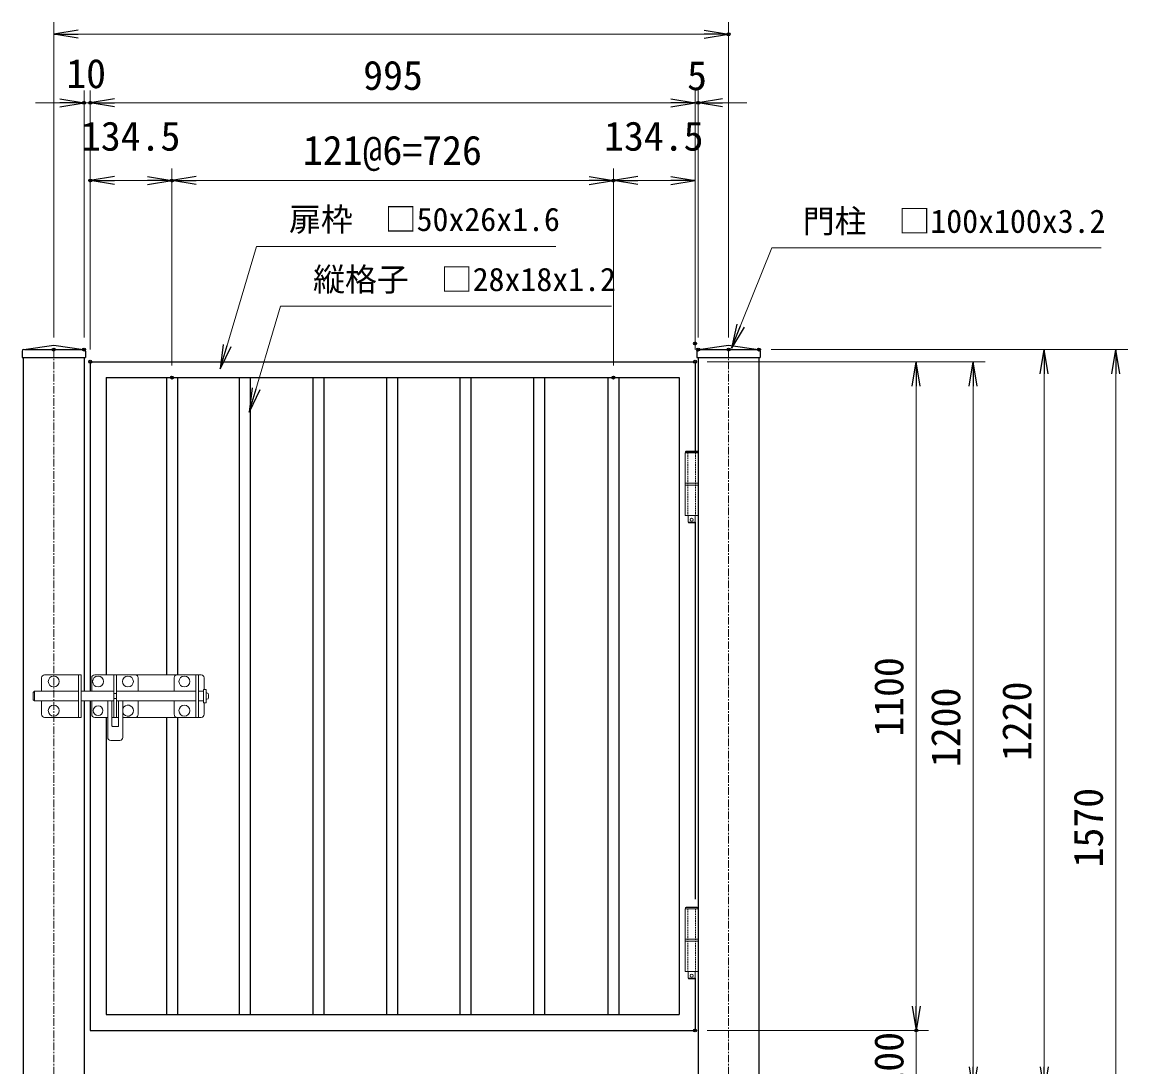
# Model space of a CAD drawing. Units: millimetres, scale not verified. Extents: x -4200 to 4200, y -2970 to 2970.
# Drawn here: x -2531 to -712, y -483 to 1236 of the extents above; entities that cross this region are included whole.
import ezdxf
from ezdxf.enums import TextEntityAlignment as Align

# ---------------------------------------------------------------- set-up
doc = ezdxf.new("R2010")
doc.units = ezdxf.units.MM
doc.header["$LTSCALE"] = 10
doc.header["$PDMODE"] = 32
doc.header["$PDSIZE"] = 5
doc.linetypes.add('USER1', pattern=[2, 1.25, -0.25, 0.25, -0.25])
doc.linetypes.add('USER3', pattern=[0.375, 0.25, -0.125])
for name, color, linetype, lineweight in [('0-2_D-STR1', 1, 'Continuous', 25), ('0-4_D-STR-DIM', 7, 'Continuous', 13), ('0-7_D-BMK', 2, 'USER1', 13), ('0-A_D-STR3', 3, 'Continuous', 13), ('0-B_D-STR-TXT', 7, 'Continuous', 13)]:
    doc.layers.add(name, color=color, linetype=linetype, lineweight=lineweight)
doc.layers.add('0-5_0', color=7, linetype='Continuous')
doc.layers.add('0-6_DEFPOINTS', color=7, linetype='Continuous')
doc.styles.add('ＭＳ ゴシック', font='')
doc.styles.get('ＭＳ ゴシック').set_extended_font_data('MS Gothic')

# ---------------------------------------------------------------- blocks, each defined once
blk = doc.blocks.new('_Open')
at = {"layer": '0-5_0'}
blk.add_line((-10, 1.667), (0, 0), dxfattribs=at)
blk.add_lwpolyline([(-10, -1.667), (0, 0), (-10, 0)], dxfattribs=at)

msp = doc.modelspace()

# ---------------------------------------------------------------- linework, layer by layer
at = {"layer": '0-2_D-STR1'}
for p, q in [((-2530.74, 694.62), (-2530.74, 684.42)), ((-2527.97, 697.79), (-2478.74, 704.42)), ((-2526.74, 697.42), (-2430.74, 697.42)), ((-2478.74, 704.42), (-2429.52, 697.79)), ((-2426.74, 694.62), (-2426.74, 684.42)), ((-1420.74, 694.62), (-1420.74, 684.42)), ((-1417.97, 697.79), (-1368.74, 704.42)), ((-1416.74, 697.42), (-1320.74, 697.42)), ((-1368.74, 704.42), (-1319.52, 697.79)), ((-1316.74, 694.62), (-1316.74, 684.42)), ((-2530.74, 684.42), (-2426.74, 684.42)), ((-2529.14, 684.42), (-2529.14, 684.42)), ((-2528.74, 684.42), (-2528.74, -872.58)), ((-2428.74, 684.42), (-2428.74, 135.42)), ((-2428.34, 684.42), (-2428.34, 684.42)), ((-2418.74, 677.42), (-1423.74, 677.42)), ((-2418.74, 677.42), (-2418.74, 135.42)), ((-1423.74, 677.42), (-1423.74, 530.42)), ((-1420.74, 684.42), (-1316.74, 684.42)), ((-1418.74, 684.42), (-1418.74, -872.58)), ((-1318.74, 684.42), (-1318.74, -872.58)), ((-2392.74, 651.42), (-1449.74, 651.42)), ((-2392.74, 651.42), (-2392.74, 162.42)), ((-2293.24, 651.42), (-2293.24, 162.42)), ((-2275.24, 651.42), (-2275.24, 162.42)), ((-2173.49, 651.42), (-2173.49, -396.58)), ((-2155.49, 651.42), (-2155.49, -396.58)), ((-2052.49, 651.42), (-2052.49, -396.58)), ((-2034.49, 651.42), (-2034.49, -396.58)), ((-1931.49, 651.42), (-1931.49, -396.58)), ((-1913.49, 651.42), (-1913.49, -396.58)), ((-1810.49, 651.42), (-1810.49, -396.58)), ((-1792.49, 651.42), (-1792.49, -396.58)), ((-1689.49, 651.42), (-1689.49, -396.58)), ((-1671.49, 651.42), (-1671.49, -396.58)), ((-1567.24, 651.42), (-1567.24, -396.58)), ((-1549.24, 651.42), (-1549.24, -396.58)), ((-1449.74, 651.42), (-1449.74, -396.58)), ((-1423.74, 413.42), (-1423.74, -206.58)), ((-2428.74, 119.42), (-2428.74, -872.58)), ((-2418.74, 119.42), (-2418.74, -422.58)), ((-2392.74, 92.42), (-2392.74, -396.58)), ((-2293.24, 92.42), (-2293.24, -396.58)), ((-2275.24, 92.42), (-2275.24, -396.58)), ((-1423.74, -336.58), (-1423.74, -422.58)), ((-2392.74, -396.58), (-1449.74, -396.58)), ((-2418.74, -422.58), (-1423.74, -422.58))]:
    msp.add_line(p, q, dxfattribs=at)
for centre, start, end in [((-2527.54, 694.62), 97.6668, 180), ((-2429.94, 694.62), 0, 82.3332), ((-1417.54, 694.62), 97.6668, 180), ((-1319.94, 694.62), 0, 82.3332)]:
    msp.add_arc(centre, 3.2, start, end, dxfattribs=at)
at = {"layer": '0-4_D-STR-DIM'}
for p, q in [((-2478.74, 717.42), (-2478.74, 1236.1)), ((-1368.74, 717.42), (-1368.74, 1236.1)), ((-2438.74, 1216.1), (-1408.74, 1216.1)), ((-2428.74, 717.42), (-2428.74, 1123.42)), ((-2418.74, 697.42), (-2418.74, 1123.42)), ((-2418.74, 697.42), (-2418.74, 1123.42)), ((-1423.74, 727.42), (-1423.74, 1123.42)), ((-1423.74, 697.42), (-1423.74, 1123.42)), ((-1418.74, 717.42), (-1418.74, 1123.42)), ((-2468.74, 1103.42), (-2508.74, 1103.42)), ((-2418.74, 1103.42), (-2428.74, 1103.42)), ((-1463.74, 1103.42), (-2378.74, 1103.42)), ((-2378.74, 1103.42), (-2338.74, 1103.42)), ((-1463.74, 1103.42), (-1503.74, 1103.42)), ((-1423.74, 1103.42), (-1418.74, 1103.42)), ((-1378.74, 1103.42), (-1338.74, 1103.42)), ((-2418.74, 697.42), (-2418.74, 995.44)), ((-2284.24, 671.42), (-2284.24, 995.44)), ((-2284.24, 671.42), (-2284.24, 995.44)), ((-1558.24, 671.42), (-1558.24, 995.44)), ((-1558.24, 671.42), (-1558.24, 995.44)), ((-1423.74, 697.42), (-1423.74, 995.44)), ((-2324.24, 975.44), (-2378.74, 975.44)), ((-1598.24, 975.44), (-2244.24, 975.44)), ((-1463.74, 975.44), (-1518.24, 975.44)), ((-1298.74, 697.42), (-829.46, 697.42)), ((-1298.74, 697.42), (-711.9, 697.42)), ((-1403.74, 677.42), (-946.48, 677.42)), ((-1403.74, 677.42), (-1039.99, 677.42)), ((-849.46, 657.42), (-849.46, -482.58)), ((-731.9, 657.42), (-731.9, -832.58)), ((-1059.99, 637.42), (-1059.99, -382.58)), ((-966.48, 637.42), (-966.48, -482.58)), ((-1059.99, -382.58), (-1059.99, -342.58)), ((-1403.74, -422.58), (-1039.99, -422.58)), ((-1403.74, -422.58), (-1039.99, -422.58)), ((-1059.99, -422.58), (-1059.99, -522.58))]:
    msp.add_line(p, q, dxfattribs=at)
at = {"layer": '0-6_DEFPOINTS'}
for p in [(-1368.74, 1216.1), (-2428.74, 1103.42), (-2418.74, 1103.42), (-1418.74, 1103.42), (-2418.74, 975.44), (-2284.24, 975.44), (-1558.24, 975.44), (-1423.74, 707.42), (-2478.74, 697.42), (-2428.74, 697.42), (-1418.74, 697.42), (-1368.74, 697.42), (-1318.74, 697.42), (-2418.74, 677.42), (-2418.74, 677.42), (-1423.74, 677.42), (-1423.74, 677.42), (-1423.74, 677.42), (-2284.24, 651.42), (-1558.24, 651.42), (-1423.74, -422.58), (-1059.99, -422.58)]:
    msp.add_point(p, dxfattribs=at)
at = {"layer": '0-7_D-BMK'}
for p, q in [((-2478.74, 697.42), (-2478.74, -885.58)), ((-1368.74, 697.42), (-1368.74, -885.58))]:
    msp.add_line(p, q, dxfattribs=at)
at = {"layer": '0-A_D-STR3'}
for p, q in [((-1439.44, 529.42), (-1438.44, 530.42)), ((-1439.44, 529.42), (-1439.44, 527.42)), ((-1438.44, 530.42), (-1420.44, 530.42)), ((-1419.44, 529.42), (-1419.44, 527.42)), ((-1439.91, 527.42), (-1439.91, 424.42)), ((-1439.91, 527.42), (-1418.74, 527.42)), ((-1418.74, 527.42), (-1418.74, 424.42)), ((-1439.91, 477.42), (-1418.74, 477.42)), ((-1439.91, 474.42), (-1418.74, 474.42)), ((-1439.91, 424.42), (-1418.74, 424.42)), ((-1435.44, 424.42), (-1435.44, 413.42)), ((-1423.44, 424.42), (-1423.44, 413.42)), ((-1435.44, 413.42), (-1434.44, 412.42)), ((-1435.44, 413.42), (-1423.44, 413.42)), ((-1434.44, 412.42), (-1424.44, 412.42)), ((-1424.44, 412.42), (-1423.44, 413.42)), ((-2498.74, 157.42), (-2498.74, 135.42)), ((-2433.74, 162.42), (-2493.74, 162.42)), ((-2438.24, 162.42), (-2438.24, 92.42)), ((-2433.74, 162.42), (-2433.74, 92.42)), ((-2416.24, 157.42), (-2416.24, 135.42)), ((-2236.24, 162.42), (-2411.24, 162.42)), ((-2344.74, 162.42), (-2379.74, 162.42)), ((-2379.74, 162.42), (-2379.74, 92.42)), ((-2375.24, 162.42), (-2375.24, 92.42)), ((-2339.74, 135.42), (-2339.74, 157.42)), ((-2280.75, 135.42), (-2280.75, 157.42)), ((-2275.75, 162.42), (-2240.75, 162.42)), ((-2245.25, 162.42), (-2245.25, 92.42)), ((-2240.75, 162.42), (-2240.75, 92.42)), ((-2231.24, 138.42), (-2231.24, 157.42)), ((-2510.49, 135.42), (-2512.49, 133.42)), ((-2512.49, 121.42), (-2512.49, 133.42)), ((-2510.49, 135.42), (-2438.24, 135.42)), ((-2510.49, 135.42), (-2510.49, 119.42)), ((-2433.74, 135.42), (-2379.74, 135.42)), ((-2379.74, 131.42), (-2375.24, 131.42)), ((-2375.24, 135.42), (-2245.25, 135.42)), ((-2232.49, 138.42), (-2232.49, 116.42)), ((-2232.49, 135.42), (-2232.49, 119.42)), ((-2227.99, 122.17), (-2227.99, 132.67)), ((-2227.09, 132.67), (-2227.99, 132.67)), ((-2224.09, 125.17), (-2224.09, 129.67)), ((-2510.49, 119.42), (-2512.49, 121.42)), ((-2438.24, 119.42), (-2510.49, 119.42)), ((-2498.74, 119.42), (-2498.74, 97.42)), ((-2379.74, 119.42), (-2433.74, 119.42)), ((-2416.24, 119.42), (-2416.24, 97.42)), ((-2416.24, 97.42), (-2416.24, 119.42)), ((-2389.99, 119.42), (-2389.99, 59.42)), ((-2382.99, 119.42), (-2382.99, 78.42)), ((-2379.74, 123.42), (-2375.24, 123.42)), ((-2245.25, 119.42), (-2375.24, 119.42)), ((-2371.99, 119.42), (-2371.99, 78.42)), ((-2364.99, 119.42), (-2364.99, 59.42)), ((-2339.74, 97.42), (-2339.74, 119.42)), ((-2280.75, 119.42), (-2280.75, 97.42)), ((-2232.49, 116.42), (-2227.99, 116.42)), ((-2231.24, 97.42), (-2231.24, 116.42)), ((-2231.24, 116.42), (-2231.24, 97.42)), ((-2227.09, 122.17), (-2227.99, 122.17)), ((-2433.74, 92.42), (-2493.74, 92.42)), ((-2411.24, 92.42), (-2389.99, 92.42)), ((-2389.99, 92.42), (-2411.24, 92.42)), ((-2382.99, 92.42), (-2371.99, 92.42)), ((-2371.99, 92.42), (-2382.99, 92.42)), ((-2379.74, 92.42), (-2375.24, 92.42)), ((-2364.99, 92.42), (-2344.74, 92.42)), ((-2236.24, 92.42), (-2364.99, 92.42)), ((-2275.75, 92.42), (-2236.24, 92.42)), ((-2240.75, 92.42), (-2270.75, 92.42)), ((-2372.99, 77.42), (-2381.99, 77.42)), ((-2369.99, 54.42), (-2384.99, 54.42)), ((-1439.91, -222.58), (-1439.91, -325.58)), ((-1439.91, -222.58), (-1418.74, -222.58)), ((-1439.44, -220.58), (-1438.44, -219.58)), ((-1439.44, -220.58), (-1439.44, -222.58)), ((-1438.44, -219.58), (-1420.44, -219.58)), ((-1419.44, -220.58), (-1419.44, -222.58)), ((-1418.74, -222.58), (-1418.74, -325.58)), ((-1439.91, -272.58), (-1418.74, -272.58)), ((-1439.91, -275.58), (-1418.74, -275.58)), ((-1439.91, -325.58), (-1418.74, -325.58)), ((-1435.44, -325.58), (-1435.44, -336.58)), ((-1423.44, -325.58), (-1423.44, -336.58)), ((-1435.44, -336.58), (-1434.44, -337.58)), ((-1435.44, -336.58), (-1423.44, -336.58)), ((-1434.44, -337.58), (-1424.44, -337.58)), ((-1424.44, -337.58), (-1423.44, -336.58))]:
    msp.add_line(p, q, dxfattribs=at)
at = {"layer": '0-A_D-STR3', "linetype": 'USER3'}
for p, q in [((-1435.64, 527.42), (-1435.64, 424.42)), ((-1423.24, 527.42), (-1423.24, 424.42)), ((-1435.64, -222.58), (-1435.64, -325.58)), ((-1423.24, -222.58), (-1423.24, -325.58))]:
    msp.add_line(p, q, dxfattribs=at)
at = {"layer": '0-A_D-STR3'}
for points in [[(-1420.44, 530.42), (-1419.44, 529.42), (-1439.44, 529.42)], [(-2240.75, 135.42), (-2232.49, 135.42), (-2232.49, 119.42), (-2240.75, 119.42)], [(-2227.99, 116.42), (-2227.99, 138.42), (-2232.49, 138.42)], [(-1420.44, -219.58), (-1419.44, -220.58), (-1439.44, -220.58)]]:
    msp.add_lwpolyline(points, dxfattribs=at)
for centre, radius in [((-1429.44, 417.42), 2.5), ((-2478.74, 151.42), 9), ((-2405.74, 151.42), 9), ((-2356.74, 151.42), 9), ((-2263.75, 151.42), 9), ((-2478.74, 103.42), 9), ((-2405.74, 103.42), 8), ((-2263.75, 103.42), 9), ((-1429.44, -332.58), 2.5)]:
    msp.add_circle(centre, radius, dxfattribs=at)
for centre, radius, start, end in [((-2493.74, 157.42), 5, 90, 180), ((-2411.24, 157.42), 5, 90, 180), ((-2344.74, 157.42), 5, 0, 90), ((-2275.75, 157.42), 5, 90, 180), ((-2236.24, 157.42), 5, 0, 90), ((-2227.09, 129.67), 3, 0, 90), ((-2356.74, 103.42), 9, 203.55646, 156.44354), ((-2227.09, 125.17), 3, 270, 0), ((-2493.74, 97.42), 5, 180, 270), ((-2411.24, 97.42), 5, 180, 270), ((-2411.24, 97.42), 5, 180, 270), ((-2344.74, 97.42), 5, 270, 0), ((-2275.75, 97.42), 5, 180, 270), ((-2236.24, 97.42), 5, 270, 0), ((-2236.24, 97.42), 5, 270, 0), ((-2381.99, 78.42), 1, 180, 270), ((-2372.99, 78.42), 1, 270, 0), ((-2384.99, 59.42), 5, 180, 270), ((-2369.99, 59.42), 5, 270, 0)]:
    msp.add_arc(centre, radius, start, end, dxfattribs=at)
at = {"layer": '0-B_D-STR-TXT'}
for points in [[(-1652.85, 867.01), (-2145.4, 867.01), (-2204.34, 667.65)], [(-755.81, 864.6), (-1297.7, 864.6), (-1363.26, 701.42)], [(-1561.18, 769.02), (-2105.71, 769.02), (-2156.74, 596.41)]]:
    msp.add_lwpolyline(points, dxfattribs=at)

# ---------------------------------------------------------------- block references
at = {"layer": '0-4_D-STR-DIM', "xscale": 4, "yscale": 4}
for p, rotation in [((-2478.74, 1216.1), 180), ((-2418.74, 1103.42), 180), ((-2418.74, 1103.42), 180), ((-1418.74, 1103.42), 180), ((-2418.74, 975.44), 180), ((-2284.24, 975.44), 180), ((-1558.24, 975.44), 180), ((-849.46, 697.42), 90), ((-731.9, 697.42), 90), ((-1059.99, 677.42), 90), ((-966.48, 677.42), 90), ((-1059.99, -422.58), 270), ((-1059.99, -422.58), 270), ((-966.48, -522.58), 270), ((-849.46, -522.58), 270)]:
    msp.add_blockref('_Open', p, dxfattribs=dict(at, rotation=rotation))
for p in [(-1368.74, 1216.1), (-2428.74, 1103.42), (-1423.74, 1103.42), (-1423.74, 1103.42), (-2284.24, 975.44), (-1558.24, 975.44), (-1423.74, 975.44)]:
    msp.add_blockref('_Open', p, dxfattribs=at)
at = {"layer": '0-B_D-STR-TXT', "xscale": 4, "yscale": 4}
for p, rotation in [((-1364.01, 699.56), 248.11184), ((-2204.91, 665.73), 253.52891), ((-2157.3, 594.5), 253.52891)]:
    msp.add_blockref('_Open', p, dxfattribs=dict(at, rotation=rotation))

# ---------------------------------------------------------------- texts
at = {"layer": '0-4_D-STR-DIM', "style": 'ＭＳ ゴシック'}
for s, p in [('10', (-2458.14, 1113.03)), ('995', (-1969.72, 1110.17)), ('5', (-1436.97, 1109.77)), ('134.5', (-2433.99, 1010.19)), ('134.5', (-1573.49, 1010.19)), ('121@6=726', (-2068.87, 986.88))]:
    msp.add_text(s, height=48.09, dxfattribs=at).set_placement(p, align=Align.BOTTOM_LEFT)
for s, p in [('1100', (-1066.74, 60.52)), ('1220', (-856.21, 20.52)), ('1200', (-973.23, 10.52)), ('1570', (-738.65, -154.48)), ('100', (-1066.64, -523.23))]:
    msp.add_text(s, height=48.09, rotation=90, dxfattribs=at).set_placement(p, align=Align.BOTTOM_LEFT)
at = {"layer": '0-B_D-STR-TXT', "style": 'ＭＳ ゴシック'}
for s, p in [('扉枠\u3000□50x26x1.6', (-2091.84, 880.88)), ('門柱\u3000□100x100x3.2', (-1246.78, 877.87)), ('縦格子\u3000□28x18x1.2', (-2052.14, 782.08))]:
    msp.add_text(s, height=38.49, dxfattribs=at).set_placement(p, align=Align.BOTTOM_LEFT)

doc.saveas('drawing.dxf')
